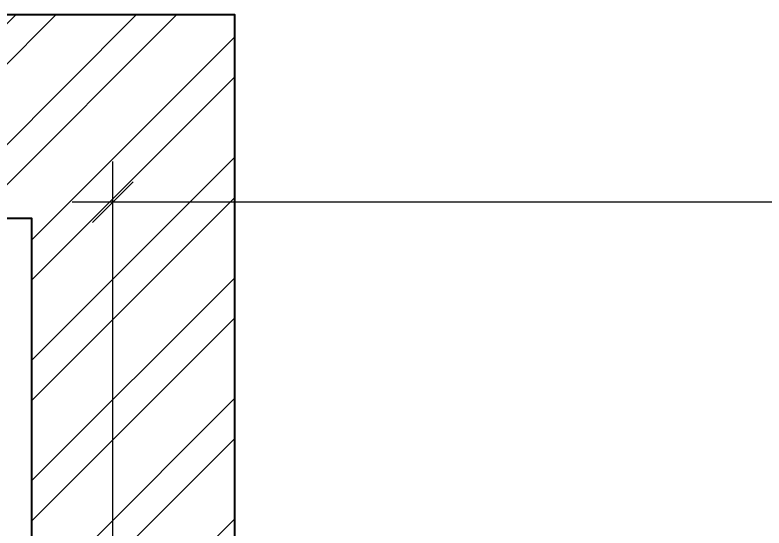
# Model space of a CAD drawing. Header units: millimetres. Extents: x 1319238 to 1329833, y 35232 to 45823.
# Drawn here: x 1324663 to 1325584, y 45192 to 45823 of the extents above; entities that cross this region are included whole.
import ezdxf

# ---------------------------------------------------------------- set-up
doc = ezdxf.new("R2010")
doc.units = ezdxf.units.MM
doc.header["$LTSCALE"] = 40
doc.linetypes.add('CONTINOUS', pattern=[0])
doc.layers.add('A-CARPET AREA', color=3, linetype='CONTINOUS', lineweight=0, true_color=0x0aff0a)
doc.layers.add('A-WALL', color=1, linetype='Continuous')
doc.layers.add('LN-HATCH', color=251, linetype='Continuous', lineweight=0)
doc.styles.get("Standard").update_dxf_attribs({"font": 'Gill Sans MT Condensed Regular.ttf', "height": 100})
doc.dimstyles.new('100MM', dxfattribs={"dimtxt": 100, "dimasz": 50, "dimexe": 50, "dimexo": 50, "dimtad": 1, "dimdec": 0, "dimtxsty": 'Standard', "dimblk": 'OBLIQUE', "dimcen": 2.5, "dimdle": 50, "dimclrd": 256, "dimclre": 256, "dimclrt": 1, "dimadec": 0, "dimazin": 0, "dimtfac": 1, "dimtdec": 0, "dimtmove": 0, "dimatfit": 3, "dimfxl": 50, "dimlwd": -1, "dimlwe": -1, "dimarcsym": 0})

# ---------------------------------------------------------------- blocks, each defined once
blk = doc.blocks.new('A$Cdd6ceb42')
at = {"layer": 'LN-HATCH'}
h = blk.add_hatch(dxfattribs=at)
h.set_pattern_fill('ANSI32', color=256, scale=11, angle=180)
h.set_pattern_definition([(225, (-1439691.426337405, -47000.37627835392), (74.08711299882052, -74.08711299882054), []), (225, (-1439740.817767405, -47000.37627835392), (74.08711299882052, -74.08711299882054), [])])
h.paths.add_polyline_path([(0, -8920), (0, 0), (-3450, 0), (-3450, -250), (-240, -250), (-240, -8920)])
h.paths.add_polyline_path([(-3730, 0), (-4900, 0), (-4900, 645), (-10565, 645), (-10565, -385), (-10295, -385), (-10295, 395), (-5150, 395), (-5150, -250), (-3730, -250)])
h.paths.add_polyline_path([(-10295, -1255), (-10565, -1255), (-10565, -385), (-10295, -385)])
h.paths.add_polyline_path([(-10295, -2805), (-10295, -3550), (-9390.000000000233, -3550), (-9390, -7060), (-9030, -7060), (-9030, -8980), (-9169.11807982321, -8980), (-9169.118079822976, -7309.999999999992), (-9640, -7310), (-9640, -3800), (-10565, -3800), (-10565, -2805)])
h.paths.add_polyline_path([(-9039.118381822247, -9389.020604753532), (-9169.11807982321, -9389.020604753532), (-9169.11807982321, -9233.956300163161), (-9039.118381822247, -9233.956300163161)])
h.paths.add_polyline_path([(-250, -9160), (0, -9160), (0, -9450), (-250, -9450)])
at = {"layer": 'A-WALL'}
blk.add_lwpolyline([(-3730, 0), (-4900, 0), (-4900, 645), (-10565, 645), (-10565, -385), (-10295, -385), (-10295, 395), (-5150, 395), (-5150, -250), (-3730, -250)], close=True, dxfattribs=at)
blk = doc.blocks.new('_Oblique')
at = {"color": 0, "linetype": 'ByBlock', "lineweight": -2}
blk.add_line((-0.5, -0.5), (0.5, 0.5), dxfattribs=at)
blk = doc.blocks.new('*D60')
at = {"layer": 'A-CARPET AREA', "transparency": 16777216}
for p, q in [((1324783.074555542, 44977.76705169861), (1324783.074555542, 45642.52813960553)), ((1327133.074555543, 44977.76705169997), (1327133.074555543, 45642.52813960553)), ((1327183.074555543, 45592.52813960553), (1324733.074555543, 45592.52813960553))]:
    blk.add_line(p, q, dxfattribs=at)
at = {"layer": 'Defpoints', "color": 0, "transparency": 16777216}
for p in [(1324783.074555542, 45592.52813960553), (1324783.074555542, 44927.76705169861), (1327133.074555543, 44927.76705169998)]:
    blk.add_point(p, dxfattribs=at)
at = {"layer": 'A-CARPET AREA', "transparency": 16777216, "xscale": 50, "yscale": 50, "zscale": 50, "rotation": 180}
blk.add_blockref('_Oblique', (1324783.074555542, 45592.52813960553), dxfattribs=at)
at = {"layer": 'A-CARPET AREA', "transparency": 16777216, "xscale": 50, "yscale": 50, "zscale": 50}
blk.add_blockref('_Oblique', (1327133.074555543, 45592.52813960553), dxfattribs=at)
at = {"layer": 'A-CARPET AREA', "color": 1, "transparency": 16777216, "insert": (1325958.074555543, 45644.27959309391), "char_height": 100, "attachment_point": 5}
blk.add_mtext('2350', dxfattribs=at)

msp = doc.modelspace()

# ---------------------------------------------------------------- block references
at = {"layer": 'A-CARPET AREA'}
msp.add_blockref('A$Cdd6ceb42', (1329833.074555543, 45177.76705169998), dxfattribs=at)

# ---------------------------------------------------------------- dimensions: what is measured, and where the dimension line sits
dim = msp.add_linear_dim(base=(1324783.074555542, 45592.52813960553), p1=(1327133.074555543, 44927.76705169998), p2=(1324783.074555542, 44927.76705169861), dimstyle='100MM', dxfattribs=at)
dim.commit()
dim.dimension.update_dxf_attribs({"geometry": '*D60', "text_midpoint": (1325958.074555543, 45644.27959309391)})

doc.saveas('drawing.dxf')
